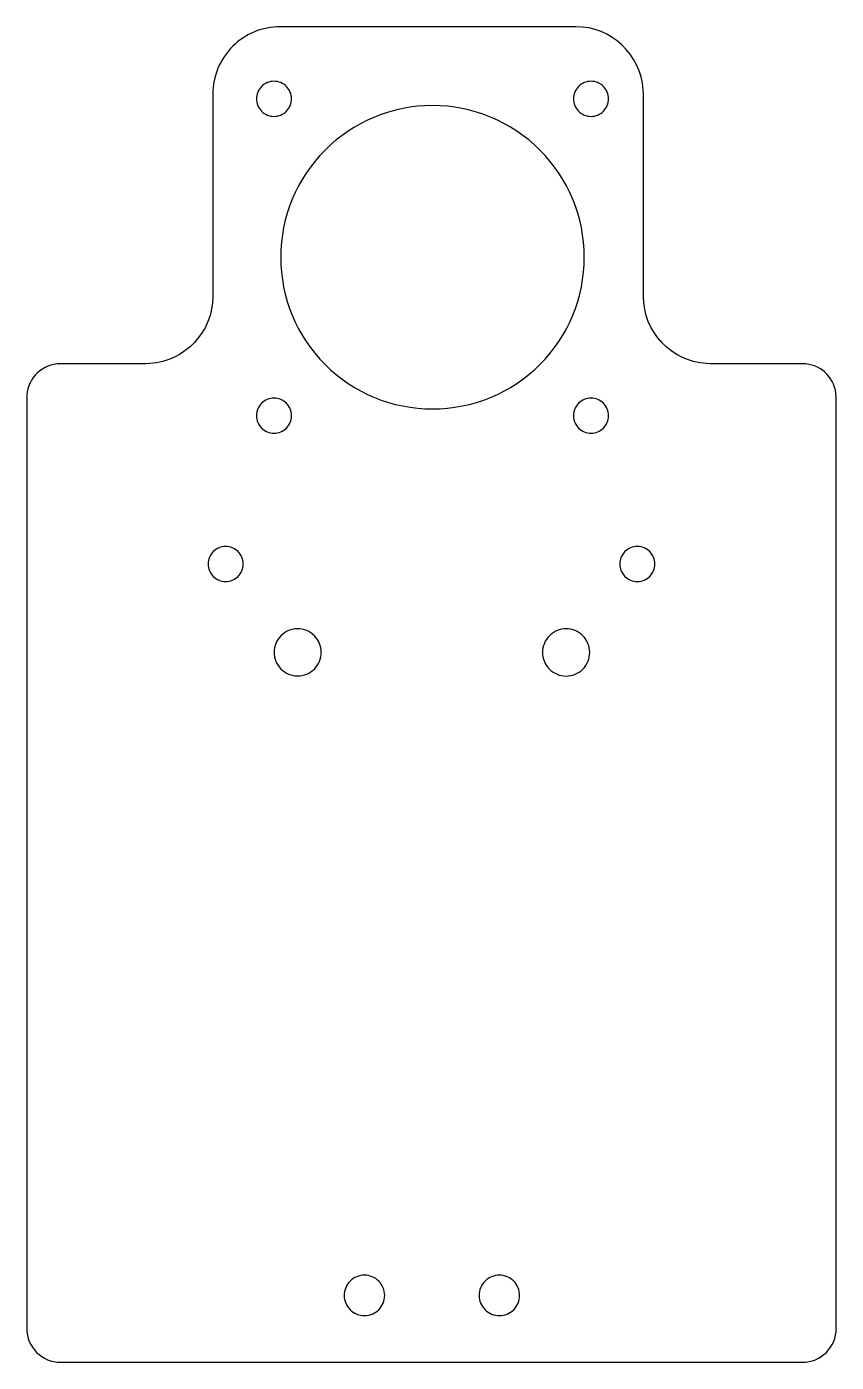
# Model space of a CAD drawing. Extents: x -5 to 115, y 0 to 198.
import ezdxf

# ---------------------------------------------------------------- set-up
doc = ezdxf.new("R2010")
doc.units = 0
doc.layers.add('LAYER0', color=7, linetype='Continuous')

msp = doc.modelspace()

# ---------------------------------------------------------------- linework, layer by layer
at = {"layer": 'LAYER0'}
for points in [[(-5, 5, 0.414214), (0, 0), (110, 0, 0.414214), (115, 5), (115, 143.12), (114.96, 143.77, 0.376373), (110, 148.12), (96.41, 148.12), (95.76, 148.16, -0.394592), (86.41, 158.12), (86.41, 188.12), (86.37, 188.77, 0.394592), (76.41, 198.12), (32.59, 198.12, 0.414214), (22.59, 188.12), (22.59, 158.12, -0.394592), (13.25, 148.16), (12.59, 148.12), (0, 148.12, 0.394592), (-4.98, 143.45), (-5, 143.12)], [(31.65, 190.02, 0.414214), (29.05, 187.42, 0.414214), (31.65, 184.82, 0.414214), (34.25, 187.42, 0.414214)], [(78.65, 190.02, 0.414214), (76.05, 187.42, 0.414214), (78.65, 184.82, 0.414214), (81.25, 187.42, 0.414214)], [(55.15, 186.42, 0.414214), (32.65, 163.92, 0.414214), (55.15, 141.42, 0.414214), (77.65, 163.92, 0.414214)], [(31.65, 143.02, 0.414214), (29.05, 140.42, 0.414214), (31.65, 137.82, 0.414214), (34.25, 140.42, 0.414214)], [(78.65, 143.02, 0.414214), (76.05, 140.42, 0.414214), (78.65, 137.82, 0.414214), (81.25, 140.42, 0.414214)], [(24.48, 121.02, 0.414214), (21.88, 118.42, 0.414214), (24.48, 115.82, 0.414214), (27.08, 118.42, 0.414214)], [(85.51, 121.02, 0.414214), (82.91, 118.42, 0.414214), (85.51, 115.82, 0.414214), (88.11, 118.42, 0.414214)], [(35.16, 108.81, 0.414214), (31.66, 105.31, 0.414214), (35.16, 101.81, 0.414214), (38.66, 105.31, 0.414214)], [(74.96, 108.8, 0.414214), (71.46, 105.3, 0.414214), (74.96, 101.8, 0.414214), (78.46, 105.3, 0.414214)], [(45.06, 12.92, 0.414214), (42.06, 9.92, 0.414214), (45.06, 6.92, 0.414214), (48.06, 9.92, 0.414214)], [(65.06, 12.92, 0.414214), (62.06, 9.92, 0.414214), (65.06, 6.92, 0.414214), (68.06, 9.92, 0.414214)]]:
    msp.add_lwpolyline(points, format="xyb", close=True, dxfattribs=at)

doc.saveas('drawing.dxf')
